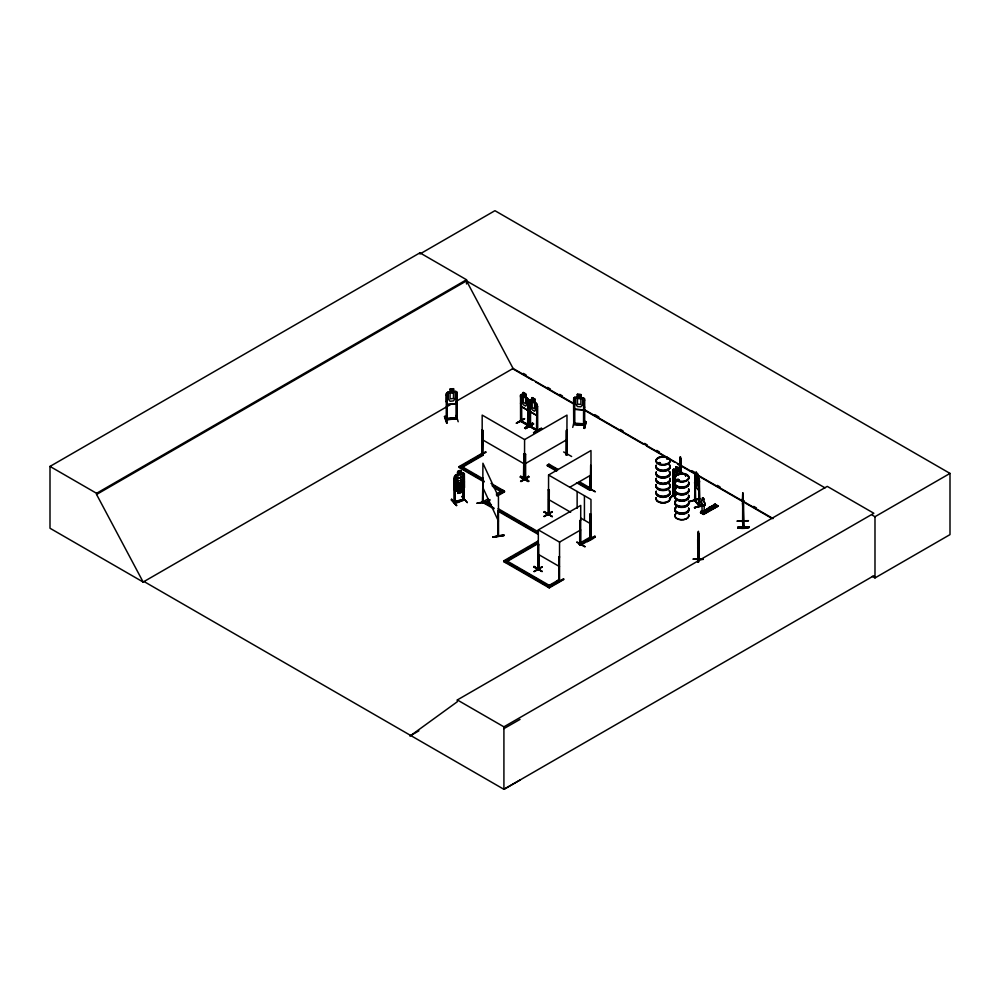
<?xml version="1.0" encoding="UTF-8"?>
<svg xmlns="http://www.w3.org/2000/svg" width="1000" height="1000" viewBox="0 0 1000 1000"><rect width="100%" height="100%" fill="white"/><g stroke="black" fill="none" stroke-linecap="round" stroke-linejoin="round"><path stroke-width="1.5" d="M680.113 471.375L680.312 461.075L679.525 465.2L680.6 458.462L680.863 472.9M742.825 496.325L742.7 494.425L743.125 501.188M698.125 534.8L698.225 533.263M680.125 460.35L680.45 456.9L679.938 471.087L679.737 469.738M697.85 538.462L698.413 531.237L698.288 562.188M743.062 511.55L742.513 502.9M672.7 496.163L672.825 469.8L673.838 469.062C678.413 473.275 674.837 461.287 676.062 469.988L674.463 470.462L674.463 476.087L675.525 478.05M673.625 471.925L672.75 471.637L673.825 471.725L673.475 496.425C675.7 495.363 670.925 494.538 673.625 495.562M680.863 466.95L680.612 470.588M742.812 494.738L742.837 492.863L743.7 527.475L743.637 525.9L743.162 526.575M694.575 500.5L699.338 506.312M694.987 475.988L695.438 500.975M737.2 521.062L748.425 520.662M674.188 491.45L674.237 490.725M698.438 539.987L698.138 545.5M703.913 512.675L704.388 504.95A2.5 1.438 60 0 0 704.025 501.525L703.913 501.587A2.5 1.438 60 0 1 704.275 505.012L704.388 504.95M697.825 561.225L697.7 539.525L698.5 532.8L698.625 560.125L699.112 535.013M742.913 507.075L743.025 505.725M464.188 499.712L464.137 499.7C462.887 501.962 450.188 502.175 455.375 501.812M702.288 498.05L702.25 500.5A2.5 1.438 60 0 0 701.888 503.5L701.775 503.562A2.5 1.438 60 0 1 702.138 500.562L702.913 497.688M702.688 511.012L702.013 511.925L703.088 511.375M702.15 511.325C702.75 510.9 702.2 511.938 702.913 511.488M742.525 521.163L743.088 525.962M743.112 520.75L742.562 520.725M743.125 521.6L743.025 521.087M743.15 526.875L743.75 527.362L743.575 502.362M483 453.988L482.2 453.512M482.713 454.188L481.825 453.688L482.65 455.087L482.9 430.387L482.175 429.975L481.9 454.712M524.5 478.988L524.587 439.588L482.175 415.1L482.175 454.462L483 454.888L482.2 454.412M548.3 489.738C549.2 491.613 549.175 488.575 548.3 489.738L548.3 514.625C547.175 511.838 551.25 513.362 548.9 514.925M589.987 490.05L590.725 488.787L591.062 489.85L590.975 450.538L548.575 475.012L548.5 514.425C550.65 513.538 546.938 513.35 548.975 514.05M590.175 537.5L591.062 538.013L589.987 537.712M590.975 537.962C590.2 541.462 589.637 534.925 590.538 539.012M589.913 538.65L590.975 538.85L590.175 538.4M701.725 559.55L693.325 559.15L703.175 559.263M698 543.025L697.9 540.75L698.213 561.237M697.825 547.562L697.913 549.925L698.612 544.888M698.275 562.013L698.725 559.412M698.625 558.587L698.637 559.175M698.662 562.025L699.125 559.425M699.025 535.6L699.013 560.15L699.112 559.5M521.263 420.863L520.575 420.387L521.375 421.75L521.287 397.212L520.575 396.8L521.287 397.212M521.013 421.125L528.638 425.625L528.638 401.138L527.913 400.725L527.638 425.363M527.688 424.538L528.438 425.825L528.362 399.5L525.75 396.987L525.837 393.925C519.163 390.788 528.75 393.638 525.662 397.038L526.962 398.8L526.962 404.412L525.662 406.075L523.225 404.663L521.925 401.5L521.925 395.887L523.225 395.637L523.312 392.575M536.512 429.675L537.65 429.85L537.663 430.838L530.513 426.675L530.513 411.4M537.025 430.375L536.775 429.425L537.388 430.988L537.3 404.663L534.7 402.15L534.788 399.087L532.087 397.638L534.788 399.087M537.575 430.688L537.575 406.3L536.862 405.887L536.5 430.475M680.325 456.887L679.762 470.988M680.013 459.188L680.45 456.9M680.013 460.188L680.25 458.925M680.438 460.075L680.725 458.462M681.137 461.262L680.863 460.662L681.137 471.975M679.938 468.675L680.312 466.7M541.9 566.85L534.2 571.6L542.125 567M542.087 566.9L533.975 571.475M583.488 424.062L584.513 424.075L584.675 425.275L584.675 398.95L583.387 397.788L574.85 397.212L573.688 398.2L573.737 424.513L573.638 399.95L574.7 399.812L574.812 424.3L573.612 424.175M573.688 406.275L574.825 409.363L583.425 409.938L584.663 407.113M577.362 397.337L577.362 394.325L581.025 394.6L581.025 397.612M574.288 421.1L572.737 427.4M577.487 394.438L577.475 397.512L575.638 398.375L575.638 404L577.475 406.55L580.887 406.812L582.712 404.538L582.712 398.913L580.887 397.775L581.025 394.6M573.75 423.587L574.7 423.4L573.612 423.275M574.6 423.325L583.737 424.012L583.488 424.963M583.55 424.3L583.538 425.25L583.6 400.487M584.612 400.562L583.55 400.712M574.812 423.663C590.475 422.863 586 426.95 573.688 424.212L573.812 424.188M583.962 427.875L585.462 421.438L586.05 421.987L584.587 428.425L584.038 427.925M583.962 428.375L585.513 421.488M584.562 428.375L586.05 421.975M659.013 463.263L659.175 462.55M659.825 463.512L659.525 462.55M660.362 463.125L659.625 463.837L658.363 463.275M660.4 463.387L659.887 462.612M667.1 458.787L667.275 458.162L667.025 459.038M679.15 479.975L677.588 480.625M685.638 475.213L685.675 475.863M685.675 475.55L685.387 475.462M699.338 488.062L698.737 490.513L699.225 480.062M742.575 521.163L743.125 527.375M702.225 511.438L702.8 511.55M528.625 480.85L520.588 476.312L528.638 480.838L528.2 481.613L520.237 476.962M528.562 481.312L520.625 476.287M543.913 512.3L544.35 511.55L552.35 516.625L544.35 512.062M533.675 567.188L534.113 566.425L542.112 571.5L533.713 567.1M689.625 501.712L699.8 498.938M704.025 512.6L701.712 511.4M454.538 482.163L455.613 478.787L463.45 476.65L455.613 478.787M463.15 484.925L464.25 481.7M464.412 481.75L463.275 485.062L455.438 487.2L454.525 484.438M482.713 502.35L483.062 501.75M482.887 501.637L482.775 503.275L483.225 502.587M497.713 535.612L498.175 510.988L498.038 536.15L498.263 535.525M527.4 409.988L528.275 407.575M528.275 399.55L527.4 398.038L521.45 394.4L520.538 395.05L521.337 406.587L527.463 410.125L528.362 407.525M536.35 415.15L537.3 412.7M537.212 404.712L536.35 403.2L530.4 399.575L529.475 400.213L530.288 411.75L536.413 415.288L537.388 412.762M457.075 400.438L455.887 403.55L447.463 404.562L446.325 401.613L446.438 393.562L447.525 392.438M451.637 499.3L456.488 505.562L451.15 499.85L451.7 499.237M454.263 501.587L463.237 499.6L454.087 501.675M455.35 501.613L454.25 502.762L454.188 478.05L455.275 478L454.963 502.275M464.075 498.85C465.025 498.913 455.325 505.325 454.513 501.875M701.812 511.488L702.475 511.6M516.587 423.325L524.538 418.738M524.163 418.587L516.213 423.2L524.6 418.862M533.475 423.9L525.6 428.612L524.6 428.038L532.575 422.95L533.55 424.025L525.163 428.363M485.462 451.912L477.562 456.55M485.838 452.062L479.275 455.875M543.962 516.438L552.3 511.587L544 516.425M544.338 516.587L552.238 511.975M447.075 422.463L446.525 423.013L444.513 416.562L447.062 422.825M523.5 478.638L523.862 454.05L525.575 454.2L524.312 454.625L524.138 479.1L524.188 478.188L525.538 477.863M524.663 478.1L525.65 478M548.35 514.6L549.113 514.987L549.3 490.3M548.488 514.325L549.263 513.825M520.538 395.05L520.575 421.375C519.438 419.162 523.1 420.763 521.287 421.7M521.65 421.587L521.562 406.238M527.638 425.462L527.562 424.425M528.638 425.525L528.638 424.637L521.375 421.112L528.438 424.938M529.562 400.163L529.525 426.55L529.963 425.4M674.975 492.962L669.412 498.625L675.387 493.05M446.138 418.975C445.913 421.4 446.413 417.312 447.25 418.862M446.062 419.65L457.125 418.45M457.188 417.788L456.2 417.925C456.287 420.562 455.087 416.4 457.125 417.562M567.362 454.613L566.188 454.925L566.275 430.4L566.987 429.975L567.263 454.625M537.962 568.2C539.938 566.575 537.225 571.075 539.15 568.837M537.975 569.138L539.138 567.888M580.3 543.713C582.225 545.9 577.8 544.913 580.55 543.663M457.9 481.15L456.25 484.025L456.25 489.65L457.9 490.188L457.85 493.387L461.163 492.45L460.988 489.312L462.65 487.837L462.65 482.212L460.988 480.275L460.988 474.663L457.9 475.538L457.9 481.163L460.988 480.288M463.312 488.65L464.475 487.425L464.363 473.6L463.188 472.863L460.938 473.6C463.762 468.225 455.05 470.7 457.9 474.538L456.238 476L456.238 481.625L457.9 483.575L457.9 489.175L460.988 488.3L460.988 482.688L462.65 479.825L462.65 474.2L460.988 473.663L460.938 470.588L457.9 471.525M538.062 568.513L539.062 567.962M558.862 581.512L558.9 556.962L559.538 557L558.9 556.962M559.538 581.487L559.538 542.125L538.337 529.888L538.3 569.637L538.612 567.775L539.138 568.138M677.663 480.05L677.962 480.462M678.875 480.087L677.15 480.125M709.8 507.863L709.8 508.512M711.25 508.512L711.112 507.762M461.163 489.438L463.413 488.8L464.412 487.362M457.85 493.387L457.788 490.312L455.7 490.988L454.475 490.188L454.525 476.425L455.475 475.037L457.837 474.475L457.738 471.388M695.138 500.5L694.625 499.675L695.113 500.262M699.75 505.238L699.737 506.275L699.25 481.2L698.9 505.863L699.775 505.35L699.275 504.738M552.25 516.625L544.25 512.062M457.188 418.675L446.25 419.862L446.325 393.537L447.475 392.337L449.963 392.137M447.175 401.163L447.3 419.513M447.05 418.587L456.112 417.638M457 418.462L457.2 392.35L457.225 400.513L455.975 403.638L447.463 404.562M537.987 569.45L538.062 544.6L538.775 544.188M675.45 493.013L669.963 498.8M672.825 496.175L672.987 495.012M679.15 467.912L675.962 466.838M679.15 470.925L682.412 472.987M672.763 477.938L673.812 481.2M681.225 471.613L673.763 469.15M698.85 505.087L695.462 500.425L694.613 500.6L695.163 473.825L696.287 475.3L695.387 475.375L695.5 501.025M566.263 453.95L567.35 453.675L566.462 454.188M549.388 513.075L548.35 513.713M590.188 490.363L590.7 465.25L590.975 489.888L589.987 490.15L590.788 489.688M538.737 569.375L539.138 568.775M579.788 544.95L580.825 543.825M573.812 398.25L574.925 397.25M482.525 502.725L483.188 503.162M497.775 535.612L498.137 534.513M698.85 505.725L699.362 504.837M548.3 514.113L549.263 514.712M666.65 458.525L667.487 458.45M678.612 480.363L678.713 479.588L677.412 479.562M685.763 475.087L685.537 475.8M678.9 480.525L678.612 479.5M711.112 508.612L711.25 507.863M410.75 735.525L457.337 701.725L457.337 699.95L827.262 486.375L873.838 513.263L503.913 726.838L457.337 699.95M713.662 504.938C721.488 508.462 709.825 505.312 715.113 504.087L717.987 506.188L703.587 514.487L700.562 512.737L700.763 511.525C704.275 508.663 701.575 516.737 701.688 511.125L702.775 511.4M715.113 504.087L717.463 505.9M701.1 513.062L714.538 505.712M703.25 514.288L702.688 513.95L704.875 512.212L704.875 513.275M548.5 513.525L549.375 513.013M482.625 455.037L482.9 430.387M481.825 454.575L485.913 452.188M566.462 455.087L566.55 430.55L567.263 430.138M520.2 477.05L528.638 481.35M571.65 456.512L563.638 451.95M525.575 477.887L523.775 477.587M528.5 476.262L520.575 481.375L528.925 476.987L528.538 476.325M525.575 454.2L525.65 478.638L524.25 479.1M521.025 481.613L528.888 476.925M590.388 489.387L591.062 488.95L590.438 489.412M589.987 514.125L590.975 514.375L590.788 539.062L589.987 538.6L589.987 514.125L590.7 514.538M580.025 520.7L580.737 520.288L579.75 520.538L579.95 545.225L580.3 544.612M586.975 540.775C596.925 533.387 598.737 536.5 587.425 541.55L586.975 540.775L587.425 541.525M586.975 541.287L594.925 536.575M577.087 542.062L585.125 546.638M538.7 544.975L538.062 544.925L538.7 544.975L538.75 569.475M563.438 578.837L555.487 583.387C562.762 580.95 570.388 575.087 555.513 583.775M143.225 582.075L50 528.25L50 466.413L419.925 252.838L466.512 279.738L466.512 283.988M50 466.413L96.575 493.312L466.512 279.738M520.062 780.062L503.913 789.312L144.037 581.538L143.162 582.038L96.575 494.462L466.512 280.875L825.037 487.875M143.162 582.038L452.25 403.587M456.312 401.25L513.088 368.462L575.05 404.237M520.538 403.125L521.425 406.538L527.463 410.125M528.638 401.138L527.638 400.887M529.8 401.812L530.325 426.912L529.412 425.55M529.475 408.288L530.375 411.7L536.413 415.288M537.575 406.3L536.587 406.05M524.6 428.038L532.612 423.363M525.05 428.275L532.987 423.65M484.137 481.975L458.963 467.438L458.963 466.675L481.712 453.537L483.263 455.2L462.062 467.438L462.062 466.675L483.263 454.438M525.6 428.612L533.55 424.025M463.162 465.012L460.513 466.55L460.513 465.775L483.038 478.787M465.812 463.488L473.762 458.9M476.413 457.362L480.387 455.075M530.237 426.863L529.925 425.425M536.775 429.688L530.325 426.275L537.25 430.05M533.55 432.7L541.55 428.15L533.6 432.775M533.625 433.162L541.925 428.812M524.587 439.588L566.987 415.1L566.862 454.487L566.188 454.925M566.987 439.588L524.587 464.062L482.175 439.588M488.338 498.675L483.013 501.763L493.925 508.025M496.287 494.087L502.912 490.262L504.462 491.925L504.462 491.15L490.988 483.375M556.638 471.175L547.362 465.812L547.362 465.05L548.913 464.162L558.188 469.513M547.362 465.812L548.913 464.925L551.562 466.45M489.888 499.575L484.588 503.4L489.888 500.337M496.512 495.75L504.462 491.15M497.837 495.75L504.462 491.925M569.775 487.262L590.975 475.012M577.837 482.65L589.763 489.538L591.312 488.638L591.312 489.4L589.763 490.3L576.512 482.65M538.337 529.888L580.737 505.412L580.612 545.212L579.062 544.312L579.062 543.55L589.663 537.425L591.213 539.087L580.612 545.212M552.987 583.95L547.688 587L547.688 586.237L558.288 580.125L559.837 581.013L559.837 581.775L549.237 587.9L503.738 561.638L503.738 560.862L538.188 540.975M503.738 561.638L511.688 557.038M514.338 555.513L516.987 553.987M519.637 552.45L522.288 550.925M526.263 548.625L528.913 547.1M531.562 545.562L536.862 542.513M538.413 542.638L505.288 561.763L505.288 562.525M506.613 561.763L538.413 543.4M559.538 542.125L580.737 529.888M585.688 540.487L588.337 538.962M591.213 538.325L580.612 544.438L579.062 543.55M555.638 582.413L558.288 580.125M503.738 560.862L549.237 587.137L559.837 581.013M703.025 497.85L703.913 499.387L703.475 498.25M700.763 511.525L702.425 510.8M702.087 511.45L702.225 510.688M708.475 507.925C716.3 511.45 704.638 508.312 709.925 507.088L712.575 508.825L709.925 507.088M711.225 506.55L712.688 505.5L715.337 507.025M700.55 512.725L715.325 504.663M700.612 512.775L715.138 504.438M714.025 505.412L701.3 513.025M701.062 513.013L715.625 504.6M700.975 511.65L703.213 513.787L704.875 512.212M702.688 513.95L717.262 505.525M703.037 514.163L717.763 505.625M717.775 505.825L703.1 514.188L717.975 506.188M409.888 736.038L418.862 730.85M872.288 515.163L874.987 516.712L950 473.413L950 534.612L874.987 577.925L872.288 576.362M873.838 575.737L503.913 789.312L503.913 726.838M503.913 728.625L520.062 719.375M482.675 503.175L482.925 463.237L498.438 496.675L498.525 535.95M743.075 521.663L742.638 494.825M574.612 424.538L574.812 423.4M463.25 499.05L464.2 499.15M566.925 453.562L566.55 455.037L566.675 454.125M525.3 454.05L525.225 478.488M525.125 477.638L524.837 479.162L524.862 454.625M658.575 462.775L660.4 463.062M658.962 463.3L660.088 462.812M677.362 479.637L677.938 479.35L677.087 480.238M677.663 479.812L678.312 479.712M710.113 507.688L710.312 508.738M709.938 507.925L711.112 507.925M711.112 508.438L709.938 508.438M524.987 479.075L525.375 477.587M580.337 544.625L579.675 544.987L579.75 530.862M455.575 475.188L463.2 473.038M463.338 475.725L464.25 475.462L463.162 475.525L463.387 500.225L464.25 499.95L464.25 473.675M457.9 483.55L460.988 482.7M455.7 490.988L463.413 488.8M457.788 493.325L461.163 492.45M467.3 502.575L461.812 496.388L467.25 502.525M696.237 475.138L696.237 472.125L696.175 475.337M697.7 474.087L698.438 484.725L697.65 486.163L696.175 484.375L695.387 481M697.812 477.062L698.812 478.387L695.075 473.988M699.388 480.05L698.725 478.338L699.388 480.05L699.388 506.375L699.25 488.85M694.55 482.4L695.037 485.988L698.85 490.475M699.688 481.737L698.9 481.3M695.037 485.988L698.812 490.337M704.912 505.262L694.475 507.713L704.65 504.438L694.525 507.688L704.9 505.2M694.513 507.625L704.65 504.425M659.85 463.625L659.087 463.688M549.1 512.863L548.95 514.987L549.025 490.462M464.075 499.75L464.075 475.262M527.837 425.163L527.913 409.9M536.775 430.325L536.862 415.062M482.463 502.738L482.925 478.113L483.225 503.225M482.55 478.175L483.188 478.675M477.113 503.075L487.975 501.325M503.725 534.85L492.863 536.987L503.875 535.6L503.7 534.763M492.863 536.987L503.725 535.188M463.387 499.325L463.338 500.213M450.087 389.225L453.475 388.85M453.6 391.75L455.913 391.425L457.225 392.425M447.5 392.413L455.913 391.425M456.075 394.312L457.075 394.212L456.012 394.087L456.075 418.8M447.25 419.75L447.25 395.275L446.188 395.15M456.275 415.3L458.188 421.75M444.45 416.637L445.075 416.062L447.137 422.95M586.975 486.987L595.363 491.788L588.312 488.088M576.75 542.238L584.8 546.788M686.062 475.65L685.438 475.538M677.85 479.475L678.612 479.812M677.6 480.087L678.787 479.988M710.312 507.8L710.938 507.85M520.975 421.15L520.85 396.637M528.3 425.788L520.612 421.35M537.25 430.95L529.562 426.525M584.425 425.325L573.75 424.475M742.638 496.613L743.25 527.513M743.062 499.375L742.925 498L743.025 500.1M737.212 521.2L748.438 520.837M737.837 527.225L749.062 526.825C749.812 528.638 737.188 529.087 737.837 527.175L749.062 526.9M737.875 527.987L749.1 527.663M698.713 533.212L698.625 560.125M697.987 536.375L698.225 532.263M580.413 543.713L580.462 530.45M703.138 559.113L693.325 559.15M703.138 559.462L693.325 559.012M577.35 394.387L581 394.675M573.638 399.95L574.65 400.025M574.925 409.2L583.337 409.837M583.725 424.938L584.612 425.037M694.987 500.475L699.688 506.213M695.013 501.087L695.013 500.25M658.838 463.625L658.475 463.413M482.762 503.212L482.812 478.738M672.75 496.112L673.725 496.438L673.825 479.375M676.062 466.975L679.05 467.975L679.05 470.988L680.638 472.525M548.737 514.375L549.3 513.987M463.237 500.238L463.162 487.762M659.887 462.812L658.8 463.237M481.9 430.138L482.625 430.55M523.587 454.212L524.312 454.625M482.975 453.938L482.35 453.562L482.3 454.487M595.325 536.925L594.875 536.163M548.212 513.375L549.4 513.9M542.112 571.5L534.062 566.5M950 473.413L494.938 210.688L419.925 253.988L419.925 252.838M523.387 373.413L526.087 374.963M547.638 387.413L550.325 388.963M559.763 394.412L562.45 395.962M594.788 414.625L598.825 416.962M620.375 429.4L623.075 430.962M644.625 443.4L647.325 444.963M656.75 450.4L659.438 451.962M691.775 470.625L695.812 472.962M717.362 485.4L720.062 486.962M741.612 499.4L744.312 500.962M753.737 506.4L756.438 507.95M584.487 409.688L773.075 518.562M512.5 368.638L532.788 380.35M535.487 381.912L573.362 403.775M584.188 410.025L643.7 444.387M646.4 445.95L674.812 462.35M677.513 463.913L742.438 501.388M745.15 502.95L772.2 518.575M521.362 394.45L523.312 395.588L523.225 392.425M530.312 399.625L532.263 400.75L532.263 397.738M711.225 506.337L713.875 507.863M579.388 481.75L591.312 488.638M554.212 467.987L556.862 469.513M582.038 484.05L584.688 485.575M587.337 487.113L591.312 489.4M547.362 465.05L556.638 470.412M548.575 475.012L590.975 499.5L590.988 538.825M548.575 499.5L570.65 512.238M580.775 518.088L590.975 523.975M591.213 539.087L589.663 537.425M463.162 468.075L465.812 469.6M469.787 471.9L472.438 473.425M475.087 474.963L477.738 476.488M492.312 484.913L500.262 489.5M458.963 466.675L484.137 481.213M492.088 485.8L501.362 491.15L501.362 491.925L493.413 487.325M486.125 501.737L491.463 504.812M498.137 508.663L538.138 531.763M486.125 502.5L490.125 504.812M500.8 510.975L503.462 512.513M506.138 514.05L508.8 515.588M512.8 517.9L515.475 519.438M518.138 520.988L520.8 522.525M523.475 524.062L527.475 526.375M530.138 527.913L532.812 529.45M497.925 510.325L537.925 533.425M493.925 508.787L483.062 502.65M497.925 511.1L537.925 534.2M538.337 554.375L559.538 566.613M549.237 585.35L506.838 560.862L506.838 561.638M510.812 563.925L513.462 565.462M516.112 566.987L518.763 568.513M521.413 570.05L530.688 575.4M533.337 576.938L541.287 581.525M543.938 583.05L546.587 584.587M523.587 477.9L523.987 478.55L523.862 454.05M673.925 496.2L672.938 495.925L672.925 469.875M583.325 397.962L584.538 399.05M454.475 476.475L454.487 502.738M456.637 505.588L451.637 499.637L456.637 505.075M696.125 472.163L697.812 474.05M695.425 500.037L694.625 499.75M681.175 471.7L682.237 473.05M466.512 280.875L513.088 368.462M498.175 510.988L498.438 511.562L497.8 511.05M742.625 521.613L742.725 492.863M482.925 487.725L498.438 521.163M446.438 401.587L447.55 404.45M463.387 476.587L464.363 479.4M456.012 417.688L446.062 418.762M680.6 458.462L680.75 471.95M672.925 477.9L673.888 481.138M503.862 535.562L493.025 537.325M697.85 544.087L698 545.438M742.725 502.675L742.913 504.663M742.825 507.1L742.625 501.613M701.888 503.5L702.138 511.65M697.7 547.562L697.788 549.913M874.987 516.712L874.987 577.925M704.663 512.1L704.663 512.95M704.025 499.325L703.913 501.587M701.812 511.05L701.812 512.837M698 537.4L697.9 562.175M681.25 460.688L681.25 472.925M679.938 463.05L680.05 471.587M679.538 465.175L679.638 471.95M679.212 467.85L679.112 470.925M679.05 474.8L679.05 471.987L676.062 471L676.062 476.613M590.262 513.962L590.262 538.438M589.987 475.988L589.987 490.15M589.9 489.312L589.763 490.3M584.425 495.712L584.425 520.188M577.137 491.5L577.137 508.338M559.175 556.8L559.138 581.675M549.237 587.137L549.237 587.9M548.913 464.162L548.913 464.925M539.05 554.663L539.05 568.925M534.7 399.137L534.612 402.2L535.913 403.963L535.913 409.588L534.612 411.238L532.175 409.837L530.875 406.675L530.875 401.05L532.175 400.8L532.175 397.587M529.8 407.925L529.8 426.287M498.525 535.062L498.475 536.1M481.712 453.537L481.712 454.3M457 393.988L456.987 418.762M455.1 490.037L455.1 502.275M453.45 388.787L453.45 391.8M96.575 493.312L96.575 494.462M669.812 478.3A6.987 4.037 0 0 1 663.062 483.375A6.987 4.037 0 0 1 656.312 478.3M669.825 466.25A7 4.037 0 0 1 663.062 471.337A7 4.037 0 0 1 656.3 466.25M669.837 465.125A7.013 4.05 0 0 1 663.062 470.213A7.013 4.05 0 0 1 656.287 465.125M669.837 473.013A7.013 4.05 0 0 1 663.062 478.1A7.013 4.05 0 0 1 656.287 473.013M669.225 471.613A7.113 4.1 0 0 1 663.988 477.738A7.113 4.1 0 0 1 656.188 472.6M669.225 471.262A7.113 4.1 0 0 1 663.988 477.388A7.113 4.1 0 0 1 656.188 472.25M669.837 471.875A7.013 4.05 0 0 1 663.062 476.975A7.013 4.05 0 0 1 656.287 471.875M669.225 464.85A7.113 4.1 0 0 1 663.988 470.975A7.113 4.1 0 0 1 656.188 465.85M669.225 464.513A7.113 4.1 0 0 1 663.988 470.625A7.113 4.1 0 0 1 656.188 465.5M669.85 478.725A7.025 4.062 0 0 1 663.062 483.825A7.025 4.062 0 0 1 656.275 478.725M669.85 478.438A7.025 4.062 0 0 1 663.062 483.55A7.025 4.062 0 0 1 656.275 478.438M669.812 479.3A6.987 4.037 0 0 1 663.062 484.375A6.987 4.037 0 0 1 656.312 479.3M669.812 497.55A6.987 4.037 0 0 1 663.062 502.625A6.987 4.037 0 0 1 656.312 497.55M669.85 478.938A7.025 4.062 0 0 1 663.062 484.038A7.025 4.062 0 0 1 656.275 478.938M669.837 485.5A7.013 4.05 0 0 1 663.062 490.6A7.013 4.05 0 0 1 656.287 485.5M669.837 484.375A7.013 4.05 0 0 1 663.062 489.475A7.013 4.05 0 0 1 656.287 484.375M669.837 492.262A7.013 4.05 0 0 1 663.062 497.362A7.013 4.05 0 0 1 656.287 492.262M669.225 490.863A7.113 4.1 0 0 1 663.988 496.987A7.113 4.1 0 0 1 656.188 491.85M669.225 490.513A7.113 4.1 0 0 1 663.988 496.637A7.113 4.1 0 0 1 656.188 491.5M669.825 491.125A7 4.037 0 0 1 663.062 496.213A7 4.037 0 0 1 656.3 491.125M669.225 484.113A7.113 4.1 0 0 1 663.988 490.238A7.113 4.1 0 0 1 656.188 485.1M669.225 483.762A7.113 4.1 0 0 1 663.988 489.888A7.113 4.1 0 0 1 656.188 484.75M669.812 497.925A6.987 4.037 0 0 1 663.062 503A6.987 4.037 0 0 1 656.312 497.925M669.85 497.688A7.025 4.062 0 0 1 663.062 502.8A7.025 4.062 0 0 1 656.275 497.688M688.713 489.45A7.113 4.1 0 0 1 680.925 494.588A7.113 4.1 0 0 1 675.688 488.462M688.625 489.862A7.013 4.05 0 0 1 680.938 494.925A7.013 4.05 0 0 1 675.775 488.888M688.6 495.125A6.987 4.037 0 0 1 680.938 500.175A6.987 4.037 0 0 1 675.8 494.162M688.612 495.513A7 4.037 0 0 1 680.938 500.562A7 4.037 0 0 1 675.788 494.538M688.713 482.7A7.113 4.1 0 0 1 680.925 487.837A7.113 4.1 0 0 1 675.688 481.712M688.625 488.725A7.013 4.05 0 0 1 680.938 493.787A7.013 4.05 0 0 1 675.775 487.75M688.625 483.113A7.013 4.05 0 0 1 680.938 488.175A7.013 4.05 0 0 1 675.775 482.125M688.713 489.113A7.113 4.1 0 0 1 680.925 494.237A7.113 4.1 0 0 1 675.688 488.113M688.713 482.35A7.113 4.1 0 0 1 680.925 487.488A7.113 4.1 0 0 1 675.688 481.362M688.612 481.975A7 4.037 0 0 1 680.938 487.025A7 4.037 0 0 1 675.788 481M688.713 508.713A7.113 4.1 0 0 1 680.925 513.837A7.113 4.1 0 0 1 675.688 507.713M688.612 509.113A7 4.037 0 0 1 680.938 514.175A7 4.037 0 0 1 675.788 508.137M688.637 514.55A7.025 4.062 0 0 1 680.938 519.625A7.025 4.062 0 0 1 675.763 513.575M688.612 496.138A7 4.037 0 0 1 680.938 501.2A7 4.037 0 0 1 675.788 495.163M688.6 514.775A6.987 4.037 0 0 1 680.938 519.825A6.987 4.037 0 0 1 675.8 513.812M688.637 495.8A7.025 4.062 0 0 1 680.938 500.875A7.025 4.062 0 0 1 675.763 494.825M688.713 501.95A7.113 4.1 0 0 1 680.925 507.088A7.113 4.1 0 0 1 675.688 500.962M688.612 507.987A7 4.037 0 0 1 680.938 513.038A7 4.037 0 0 1 675.788 507.013M688.625 502.362A7.013 4.05 0 0 1 680.938 507.425A7.013 4.05 0 0 1 675.775 501.388M688.713 508.363A7.113 4.1 0 0 1 680.925 513.5A7.113 4.1 0 0 1 675.688 507.375M688.713 501.6A7.113 4.1 0 0 1 680.925 506.737A7.113 4.1 0 0 1 675.688 500.613M688.625 501.225A7.013 4.05 0 0 1 680.938 506.287A7.013 4.05 0 0 1 675.775 500.25M698.587 541.275L698.625 544.938L698.587 541.275M477.262 503.25L484.012 502.2L477.262 503.25M456.65 482.612L458.85 485.562C454.275 491.238 458.438 490.513 459.562 486.062C460.75 490.262 464.562 487.525 460.213 485.2C464.925 479.288 460.637 480.062 459.513 484.738L457.688 482.337L456.65 482.612M455.288 398.3L453.475 400.9L450.087 401.262L448.275 399.05L448.275 393.425L450.087 392.225L449.95 389.062L453.575 388.675L453.475 391.863L455.288 392.675L455.288 398.3M460.438 471.312L458.45 471.875L458.45 472.875L460.438 472.312L460.438 471.312M460.438 490.975L458.45 491.538L458.45 492.537L460.438 491.975L460.438 490.975M699.837 498.562L689.412 501.5L699.837 498.562M452.863 389.425L450.688 389.65L450.688 390.662L452.863 390.425L452.863 389.425M453.475 392.875L450.087 393.237L450.087 398.862L453.475 398.488L453.475 392.875M749.062 527.238L737.837 527.663L749.062 527.238M580.275 395.213L578.075 395.05L578.075 396.05L580.275 396.225L580.275 395.213M580.887 398.775L577.475 398.512L577.475 404.137L580.887 404.4L580.887 398.775M678.512 468.3L676.6 467.663L676.6 468.663L678.512 469.3L678.512 468.3M525.225 394.275L523.663 393.375L523.663 394.375L525.225 395.288L525.225 394.275M534.175 399.438L532.612 398.537L532.612 399.538L534.175 400.45L534.175 399.438M525.662 398.038L523.225 396.637L523.225 402.262L525.662 403.663L525.662 398.038M534.612 403.2L532.175 401.8L532.175 407.425L534.612 408.825L534.612 403.2M697.387 474.3L696.438 473.15L697.387 475.3L697.387 474.3M697.65 478.137L696.175 476.337L696.175 481.962L697.65 483.762L697.65 478.137M677.85 474.963L675.475 469.7L677.837 474.975M659.575 464A6.987 4.037 0 0 0 670.05 460.513A6.987 4.037 0 0 0 659.575 457.013A6.987 4.037 0 0 0 659.575 464M659.575 464.588A6.987 4.037 0 0 0 670.05 461.087A6.987 4.037 0 0 0 659.575 457.6A6.987 4.037 0 0 0 659.575 464.588M659.55 464.25A7.025 4.062 0 0 0 670.088 460.737A7.025 4.062 0 0 0 659.55 457.225A7.025 4.062 0 0 0 659.55 464.25M678.337 480.863A7.013 4.05 0 0 0 688.863 477.35A7.013 4.05 0 0 0 678.337 473.837A7.013 4.05 0 0 0 678.337 480.863M678.363 481.438A6.987 4.037 0 0 0 688.838 477.95A6.987 4.037 0 0 0 678.363 474.45A6.987 4.037 0 0 0 678.363 481.438M678.337 481.112A7.025 4.062 0 0 0 688.875 477.6A7.025 4.062 0 0 0 678.337 474.087A7.025 4.062 0 0 0 678.337 481.112"/></g></svg>
